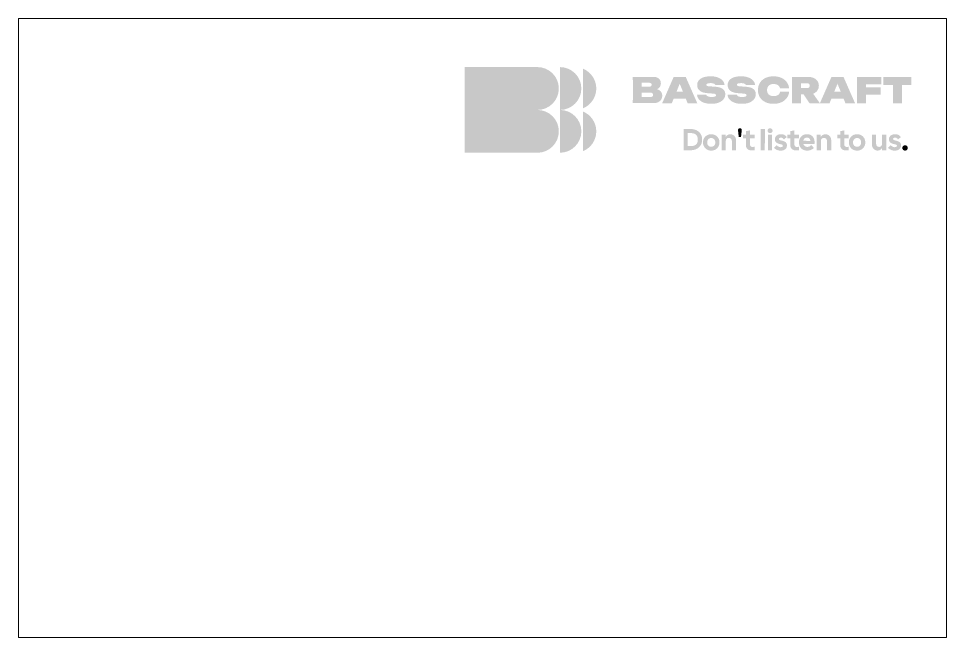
# Paper-space layout 'Layout1' of a CAD drawing. Header units: millimetres. Extents: x 0 to 254, y 0 to 169.
# The model-space entities are those that its viewports show. They can reach past a viewport. Long polylines and large blocks are cut down to what shows.
import ezdxf

# ---------------------------------------------------------------- set-up
doc = ezdxf.new("R2010")
doc.units = ezdxf.units.MM

msp = doc.modelspace()

# ---------------------------------------------------------------- hatches: boundary and pattern name
at = {"true_color": 0x000000, "transparency": 33554687}
h = msp.add_hatch(color=18, dxfattribs=at)
edge = h.paths.add_edge_path(flags=0)
edge.add_spline(control_points=[(1439.36, 144.36), (1442.6, 144.36), (1445.23, 141.74), (1445.23, 138.5), (1445.23, 135.27), (1442.6, 132.64), (1439.36, 132.64), (1439.36, 132.64), (1439.36, 144.36), (1439.36, 144.36)], knot_values=[0, 0, 0, 0, 1, 1, 1, 2, 2, 2, 3, 3, 3, 3], degree=3, periodic=1)
edge = h.paths.add_edge_path(flags=0)
edge.add_spline(control_points=[(1439.36, 144.36), (1439.36, 144.36), (1439.36, 156.09), (1439.36, 156.09), (1442.6, 156.09), (1445.23, 153.46), (1445.23, 150.23), (1445.23, 146.99), (1442.6, 144.36), (1439.36, 144.36)], knot_values=[0, 0, 0, 0, 1, 1, 1, 2, 2, 2, 3, 3, 3, 3], degree=3, periodic=1)
edge = h.paths.add_edge_path(flags=0)
edge.add_spline(control_points=[(1445.65, 155.66), (1447.8, 154.79), (1449.32, 152.69), (1449.32, 150.23), (1449.32, 147.77), (1447.8, 145.66), (1445.65, 144.79), (1445.65, 144.79), (1445.65, 155.66), (1445.65, 155.66)], knot_values=[0, 0, 0, 0, 1, 1, 1, 2, 2, 2, 3, 3, 3, 3], degree=3, periodic=1)
edge = h.paths.add_edge_path(flags=0)
edge.add_spline(control_points=[(1433.2, 132.64), (1433.2, 132.64), (1413.31, 132.64), (1413.31, 132.64), (1413.31, 132.64), (1413.31, 156.09), (1413.31, 156.09), (1413.31, 156.09), (1433.2, 156.09), (1433.2, 156.09), (1436.44, 156.09), (1439.06, 153.46), (1439.06, 150.23), (1439.06, 146.99), (1436.44, 144.36), (1433.2, 144.36), (1436.44, 144.36), (1439.06, 141.74), (1439.06, 138.5), (1439.06, 135.27), (1436.44, 132.64), (1433.2, 132.64)], knot_values=[0, 0, 0, 0, 1, 1, 1, 2, 2, 2, 3, 3, 3, 4, 4, 4, 5, 5, 5, 6, 6, 6, 7, 7, 7, 7], degree=3, periodic=1)
edge = h.paths.add_edge_path(flags=0)
edge.add_spline(control_points=[(1445.65, 143.94), (1447.8, 143.07), (1449.32, 140.96), (1449.32, 138.5), (1449.32, 136.04), (1447.8, 133.93), (1445.65, 133.06), (1445.65, 133.06), (1445.65, 143.94), (1445.65, 143.94)], knot_values=[0, 0, 0, 0, 1, 1, 1, 2, 2, 2, 3, 3, 3, 3], degree=3, periodic=1)
h = msp.add_hatch(color=18, dxfattribs=at)
edge = h.paths.add_edge_path(flags=0)
edge.add_spline(control_points=[(1465.95, 150.02), (1466.06, 149.98), (1466.17, 149.95), (1466.27, 149.9), (1466.64, 149.75), (1466.91, 149.54), (1467.09, 149.26), (1467.28, 148.99), (1467.37, 148.67), (1467.37, 148.29), (1467.37, 147.9), (1467.28, 147.55), (1467.1, 147.24), (1466.93, 146.92), (1466.66, 146.68), (1466.3, 146.5), (1465.95, 146.32), (1465.5, 146.23), (1464.96, 146.23), (1464.96, 146.23), (1459.31, 146.23), (1459.31, 146.23), (1459.31, 146.23), (1459.35, 149.92), (1459.35, 149.92), (1459.35, 149.92), (1459.31, 153.42), (1459.31, 153.42), (1459.31, 153.42), (1464.86, 153.42), (1464.86, 153.42), (1465.52, 153.42), (1466.04, 153.27), (1466.42, 152.96), (1466.8, 152.65), (1466.99, 152.22), (1466.99, 151.67), (1466.99, 151.36), (1466.92, 151.06), (1466.78, 150.79), (1466.63, 150.51), (1466.41, 150.28), (1466.09, 150.09), (1466.05, 150.06), (1466, 150.04), (1465.95, 150.02)], knot_values=[0, 0, 0, 0, 1, 1, 1, 2, 2, 2, 3, 3, 3, 4, 4, 4, 5, 5, 5, 6, 6, 6, 7, 7, 7, 8, 8, 8, 9, 9, 9, 10, 10, 10, 11, 11, 11, 12, 12, 12, 13, 13, 13, 14, 14, 14, 15, 15, 15, 15], degree=3, periodic=1)
edge = h.paths.add_edge_path(flags=0)
edge.add_spline(control_points=[(1461.73, 147.87), (1461.73, 147.87), (1464.17, 147.87), (1464.17, 147.87), (1464.38, 147.87), (1464.55, 147.92), (1464.67, 148.04), (1464.79, 148.15), (1464.85, 148.3), (1464.85, 148.49), (1464.85, 148.67), (1464.8, 148.81), (1464.68, 148.93), (1464.56, 149.06), (1464.38, 149.12), (1464.15, 149.12), (1464.15, 149.12), (1461.74, 149.12), (1461.74, 149.12), (1461.74, 149.12), (1461.73, 147.87), (1461.73, 147.87)], knot_values=[0, 0, 0, 0, 1, 1, 1, 2, 2, 2, 3, 3, 3, 4, 4, 4, 5, 5, 5, 6, 6, 6, 7, 7, 7, 7], degree=3, periodic=1)
edge = h.paths.add_edge_path(flags=0)
edge.add_spline(control_points=[(1461.74, 150.73), (1461.74, 150.73), (1463.89, 150.73), (1463.89, 150.73), (1464.05, 150.73), (1464.19, 150.78), (1464.3, 150.88), (1464.42, 150.98), (1464.47, 151.12), (1464.47, 151.28), (1464.47, 151.42), (1464.42, 151.54), (1464.32, 151.64), (1464.22, 151.74), (1464.07, 151.78), (1463.89, 151.78), (1463.89, 151.78), (1461.73, 151.78), (1461.73, 151.78), (1461.73, 151.78), (1461.74, 150.73), (1461.74, 150.73)], knot_values=[0, 0, 0, 0, 1, 1, 1, 2, 2, 2, 3, 3, 3, 4, 4, 4, 5, 5, 5, 6, 6, 6, 7, 7, 7, 7], degree=3, periodic=1)
h = msp.add_hatch(color=18, dxfattribs=at)
h.paths.add_polyline_path([(1470.48, 147.41), (1469.99, 146.2), (1467.35, 146.2), (1470.5, 153.4), (1473.8, 153.4), (1476.96, 146.2), (1474.32, 146.2), (1473.83, 147.41)], flags=0)
h.paths.add_polyline_path([(1473.03, 149.38), (1472.15, 151.53), (1471.28, 149.38)], flags=0)
h = msp.add_hatch(color=18, dxfattribs=at)
edge = h.paths.add_edge_path(flags=0)
edge.add_spline(control_points=[(1476.9, 148.57), (1476.9, 148.57), (1479.42, 148.57), (1479.42, 148.57), (1479.44, 148.43), (1479.52, 148.31), (1479.64, 148.21), (1479.76, 148.11), (1479.93, 148.03), (1480.14, 147.98), (1480.35, 147.93), (1480.6, 147.9), (1480.9, 147.9), (1481.28, 147.9), (1481.58, 147.94), (1481.79, 148.01), (1482.01, 148.09), (1482.11, 148.22), (1482.11, 148.39), (1482.11, 148.5), (1482.05, 148.6), (1481.93, 148.68), (1481.81, 148.76), (1481.56, 148.81), (1481.18, 148.84), (1481.18, 148.84), (1479.99, 148.92), (1479.99, 148.92), (1478.91, 148.99), (1478.13, 149.22), (1477.65, 149.61), (1477.17, 150), (1476.93, 150.51), (1476.93, 151.15), (1476.93, 151.69), (1477.09, 152.14), (1477.39, 152.49), (1477.7, 152.85), (1478.13, 153.12), (1478.68, 153.3), (1479.24, 153.48), (1479.88, 153.57), (1480.63, 153.57), (1481.35, 153.57), (1481.99, 153.47), (1482.55, 153.27), (1483.11, 153.07), (1483.55, 152.78), (1483.88, 152.42), (1484.21, 152.05), (1484.39, 151.63), (1484.43, 151.14), (1484.43, 151.14), (1481.91, 151.14), (1481.91, 151.14), (1481.89, 151.26), (1481.83, 151.36), (1481.73, 151.44), (1481.62, 151.52), (1481.47, 151.59), (1481.28, 151.63), (1481.09, 151.68), (1480.85, 151.7), (1480.58, 151.7), (1480.23, 151.7), (1479.95, 151.66), (1479.75, 151.59), (1479.55, 151.52), (1479.45, 151.41), (1479.45, 151.25), (1479.45, 151.14), (1479.51, 151.05), (1479.62, 150.97), (1479.74, 150.89), (1479.97, 150.84), (1480.31, 150.82), (1480.31, 150.82), (1481.65, 150.73), (1481.65, 150.73), (1482.36, 150.68), (1482.93, 150.58), (1483.36, 150.42), (1483.8, 150.25), (1484.11, 150.03), (1484.32, 149.74), (1484.52, 149.45), (1484.62, 149.1), (1484.62, 148.68), (1484.62, 148.14), (1484.46, 147.68), (1484.15, 147.28), (1483.83, 146.89), (1483.39, 146.58), (1482.83, 146.36), (1482.26, 146.14), (1481.6, 146.03), (1480.85, 146.03), (1480.07, 146.03), (1479.38, 146.13), (1478.79, 146.34), (1478.21, 146.56), (1477.75, 146.85), (1477.42, 147.24), (1477.09, 147.62), (1476.92, 148.06), (1476.9, 148.57)], knot_values=[0, 0, 0, 0, 1, 1, 1, 2, 2, 2, 3, 3, 3, 4, 4, 4, 5, 5, 5, 6, 6, 6, 7, 7, 7, 8, 8, 8, 9, 9, 9, 10, 10, 10, 11, 11, 11, 12, 12, 12, 13, 13, 13, 14, 14, 14, 15, 15, 15, 16, 16, 16, 17, 17, 17, 18, 18, 18, 19, 19, 19, 20, 20, 20, 21, 21, 21, 22, 22, 22, 23, 23, 23, 24, 24, 24, 25, 25, 25, 26, 26, 26, 27, 27, 27, 28, 28, 28, 29, 29, 29, 30, 30, 30, 31, 31, 31, 32, 32, 32, 33, 33, 33, 34, 34, 34, 35, 35, 35, 35], degree=3, periodic=1)
h = msp.add_hatch(color=18, dxfattribs=at)
edge = h.paths.add_edge_path(flags=0)
edge.add_spline(control_points=[(1485.25, 148.57), (1485.25, 148.57), (1487.77, 148.57), (1487.77, 148.57), (1487.79, 148.43), (1487.86, 148.31), (1487.99, 148.21), (1488.11, 148.11), (1488.27, 148.03), (1488.49, 147.98), (1488.7, 147.93), (1488.95, 147.9), (1489.24, 147.9), (1489.63, 147.9), (1489.93, 147.94), (1490.14, 148.01), (1490.35, 148.09), (1490.46, 148.22), (1490.46, 148.39), (1490.46, 148.5), (1490.4, 148.6), (1490.28, 148.68), (1490.16, 148.76), (1489.91, 148.81), (1489.53, 148.84), (1489.53, 148.84), (1488.34, 148.92), (1488.34, 148.92), (1487.26, 148.99), (1486.48, 149.22), (1486, 149.61), (1485.52, 150), (1485.28, 150.51), (1485.28, 151.15), (1485.28, 151.69), (1485.43, 152.14), (1485.74, 152.49), (1486.05, 152.85), (1486.48, 153.12), (1487.03, 153.3), (1487.58, 153.48), (1488.23, 153.57), (1488.97, 153.57), (1489.7, 153.57), (1490.34, 153.47), (1490.9, 153.27), (1491.46, 153.07), (1491.9, 152.78), (1492.23, 152.42), (1492.56, 152.05), (1492.74, 151.63), (1492.77, 151.14), (1492.77, 151.14), (1490.26, 151.14), (1490.26, 151.14), (1490.24, 151.26), (1490.18, 151.36), (1490.07, 151.44), (1489.97, 151.52), (1489.82, 151.59), (1489.63, 151.63), (1489.43, 151.68), (1489.2, 151.7), (1488.93, 151.7), (1488.57, 151.7), (1488.3, 151.66), (1488.1, 151.59), (1487.89, 151.52), (1487.79, 151.41), (1487.79, 151.25), (1487.79, 151.14), (1487.85, 151.05), (1487.97, 150.97), (1488.09, 150.89), (1488.32, 150.84), (1488.66, 150.82), (1488.66, 150.82), (1490, 150.73), (1490, 150.73), (1490.7, 150.68), (1491.27, 150.58), (1491.71, 150.42), (1492.14, 150.25), (1492.46, 150.03), (1492.66, 149.74), (1492.87, 149.45), (1492.97, 149.1), (1492.97, 148.68), (1492.97, 148.14), (1492.81, 147.68), (1492.5, 147.28), (1492.18, 146.89), (1491.74, 146.58), (1491.18, 146.36), (1490.61, 146.14), (1489.95, 146.03), (1489.2, 146.03), (1488.41, 146.03), (1487.73, 146.13), (1487.14, 146.34), (1486.55, 146.56), (1486.09, 146.85), (1485.76, 147.24), (1485.44, 147.62), (1485.26, 148.06), (1485.25, 148.57)], knot_values=[0, 0, 0, 0, 1, 1, 1, 2, 2, 2, 3, 3, 3, 4, 4, 4, 5, 5, 5, 6, 6, 6, 7, 7, 7, 8, 8, 8, 9, 9, 9, 10, 10, 10, 11, 11, 11, 12, 12, 12, 13, 13, 13, 14, 14, 14, 15, 15, 15, 16, 16, 16, 17, 17, 17, 18, 18, 18, 19, 19, 19, 20, 20, 20, 21, 21, 21, 22, 22, 22, 23, 23, 23, 24, 24, 24, 25, 25, 25, 26, 26, 26, 27, 27, 27, 28, 28, 28, 29, 29, 29, 30, 30, 30, 31, 31, 31, 32, 32, 32, 33, 33, 33, 34, 34, 34, 35, 35, 35, 35], degree=3, periodic=1)
h = msp.add_hatch(color=18, dxfattribs=at)
edge = h.paths.add_edge_path(flags=0)
edge.add_spline(control_points=[(1502.11, 149.32), (1502.03, 148.66), (1501.81, 148.08), (1501.43, 147.59), (1501.06, 147.1), (1500.57, 146.72), (1499.95, 146.44), (1499.34, 146.17), (1498.63, 146.03), (1497.84, 146.03), (1496.98, 146.03), (1496.23, 146.18), (1495.6, 146.5), (1494.96, 146.81), (1494.46, 147.25), (1494.1, 147.82), (1493.75, 148.38), (1493.57, 149.04), (1493.57, 149.8), (1493.57, 150.55), (1493.75, 151.21), (1494.1, 151.78), (1494.46, 152.35), (1494.96, 152.79), (1495.6, 153.1), (1496.23, 153.41), (1496.98, 153.57), (1497.84, 153.57), (1498.63, 153.57), (1499.34, 153.43), (1499.95, 153.16), (1500.57, 152.88), (1501.06, 152.5), (1501.43, 152.01), (1501.81, 151.51), (1502.03, 150.94), (1502.11, 150.28), (1502.11, 150.28), (1499.63, 150.28), (1499.63, 150.28), (1499.57, 150.53), (1499.46, 150.74), (1499.31, 150.92), (1499.16, 151.09), (1498.96, 151.23), (1498.71, 151.32), (1498.46, 151.41), (1498.17, 151.46), (1497.84, 151.46), (1497.47, 151.46), (1497.15, 151.39), (1496.89, 151.26), (1496.62, 151.13), (1496.42, 150.94), (1496.28, 150.69), (1496.14, 150.44), (1496.07, 150.14), (1496.07, 149.8), (1496.07, 149.45), (1496.14, 149.16), (1496.28, 148.91), (1496.42, 148.66), (1496.62, 148.47), (1496.89, 148.34), (1497.15, 148.21), (1497.47, 148.14), (1497.84, 148.14), (1498.17, 148.14), (1498.46, 148.18), (1498.71, 148.27), (1498.96, 148.35), (1499.16, 148.49), (1499.31, 148.66), (1499.46, 148.84), (1499.57, 149.06), (1499.63, 149.32), (1499.63, 149.32), (1502.11, 149.32), (1502.11, 149.32)], knot_values=[0, 0, 0, 0, 1, 1, 1, 2, 2, 2, 3, 3, 3, 4, 4, 4, 5, 5, 5, 6, 6, 6, 7, 7, 7, 8, 8, 8, 9, 9, 9, 10, 10, 10, 11, 11, 11, 12, 12, 12, 13, 13, 13, 14, 14, 14, 15, 15, 15, 16, 16, 16, 17, 17, 17, 18, 18, 18, 19, 19, 19, 20, 20, 20, 21, 21, 21, 22, 22, 22, 23, 23, 23, 24, 24, 24, 25, 25, 25, 26, 26, 26, 26], degree=3, periodic=1)
h = msp.add_hatch(color=18, dxfattribs=at)
edge = h.paths.add_edge_path(flags=0)
edge.add_spline(control_points=[(1505.32, 148.6), (1505.32, 148.6), (1505.32, 146.2), (1505.32, 146.2), (1505.32, 146.2), (1502.85, 146.2), (1502.85, 146.2), (1502.85, 146.2), (1502.85, 153.4), (1502.85, 153.4), (1502.85, 153.4), (1507.36, 153.4), (1507.36, 153.4), (1507.93, 153.4), (1508.44, 153.3), (1508.87, 153.09), (1509.3, 152.89), (1509.64, 152.61), (1509.88, 152.25), (1510.12, 151.9), (1510.24, 151.47), (1510.24, 150.99), (1510.24, 150.51), (1510.12, 150.1), (1509.88, 149.74), (1509.64, 149.37), (1509.3, 149.09), (1508.87, 148.9), (1508.8, 148.87), (1508.74, 148.84), (1508.67, 148.81), (1508.67, 148.81), (1510.52, 146.2), (1510.52, 146.2), (1510.52, 146.2), (1507.69, 146.2), (1507.69, 146.2), (1507.69, 146.2), (1506.06, 148.6), (1506.06, 148.6), (1506.06, 148.6), (1505.32, 148.6), (1505.32, 148.6)], knot_values=[0, 0, 0, 0, 1, 1, 1, 2, 2, 2, 3, 3, 3, 4, 4, 4, 5, 5, 5, 6, 6, 6, 7, 7, 7, 8, 8, 8, 9, 9, 9, 10, 10, 10, 11, 11, 11, 12, 12, 12, 13, 13, 13, 14, 14, 14, 14], degree=3, periodic=1)
edge = h.paths.add_edge_path(flags=0)
edge.add_spline(control_points=[(1505.32, 150.32), (1505.32, 150.32), (1506.97, 150.32), (1506.97, 150.32), (1507.22, 150.32), (1507.41, 150.37), (1507.54, 150.49), (1507.67, 150.6), (1507.74, 150.77), (1507.74, 150.99), (1507.74, 151.21), (1507.67, 151.37), (1507.54, 151.49), (1507.41, 151.6), (1507.22, 151.66), (1506.97, 151.66), (1506.97, 151.66), (1505.32, 151.66), (1505.32, 151.66), (1505.32, 151.66), (1505.32, 150.32), (1505.32, 150.32)], knot_values=[0, 0, 0, 0, 1, 1, 1, 2, 2, 2, 3, 3, 3, 4, 4, 4, 5, 5, 5, 6, 6, 6, 7, 7, 7, 7], degree=3, periodic=1)
h = msp.add_hatch(color=18, dxfattribs=at)
h.paths.add_polyline_path([(1513.66, 147.41), (1513.17, 146.2), (1510.53, 146.2), (1513.69, 153.4), (1516.99, 153.4), (1520.15, 146.2), (1517.51, 146.2), (1517.02, 147.41)], flags=0)
h.paths.add_polyline_path([(1516.22, 149.38), (1515.34, 151.53), (1514.47, 149.38)], flags=0)
for points in [[(1523.17, 148.52), (1523.17, 146.2), (1520.69, 146.2), (1520.69, 153.4), (1527.35, 153.4), (1527.35, 151.33), (1523.17, 151.33), (1523.17, 150.59), (1527.16, 150.59), (1527.16, 148.52)], [(1530.5, 151.19), (1527.91, 151.19), (1527.91, 153.4), (1535.57, 153.4), (1535.57, 151.19), (1532.98, 151.19), (1532.98, 146.2), (1530.5, 146.2)], [(1495.45, 133.33), (1494.32, 133.33), (1494.32, 134.28), (1494.33, 139.14), (1495.46, 139.14)]]:
    msp.add_hatch(color=18, dxfattribs=at).paths.add_polyline_path(points, flags=0)
h = msp.add_hatch(color=18, dxfattribs=at)
edge = h.paths.add_edge_path(flags=0)
edge.add_spline(control_points=[(1473.2, 139.14), (1473.2, 139.14), (1475.15, 139.14), (1475.15, 139.14), (1475.77, 139.14), (1476.32, 139.01), (1476.8, 138.77), (1477.27, 138.53), (1477.64, 138.19), (1477.9, 137.75), (1478.17, 137.31), (1478.3, 136.8), (1478.3, 136.22), (1478.3, 135.65), (1478.17, 135.15), (1477.9, 134.71), (1477.64, 134.28), (1477.27, 133.94), (1476.8, 133.7), (1476.32, 133.45), (1475.77, 133.33), (1475.15, 133.33), (1475.15, 133.33), (1473.2, 133.33), (1473.2, 133.33), (1473.2, 133.33), (1473.2, 139.14), (1473.2, 139.14)], knot_values=[0, 0, 0, 0, 1, 1, 1, 2, 2, 2, 3, 3, 3, 4, 4, 4, 5, 5, 5, 6, 6, 6, 7, 7, 7, 8, 8, 8, 9, 9, 9, 9], degree=3, periodic=1)
edge = h.paths.add_edge_path(flags=0)
edge.add_spline(control_points=[(1475.12, 134.45), (1475.55, 134.45), (1475.91, 134.52), (1476.21, 134.65), (1476.5, 134.77), (1476.73, 134.97), (1476.88, 135.23), (1477.04, 135.49), (1477.11, 135.82), (1477.11, 136.22), (1477.11, 136.63), (1477.04, 136.97), (1476.88, 137.23), (1476.73, 137.5), (1476.5, 137.69), (1476.21, 137.82), (1475.91, 137.95), (1475.55, 138.02), (1475.12, 138.02), (1475.12, 138.02), (1474.37, 138.02), (1474.37, 138.02), (1474.37, 138.02), (1474.37, 134.45), (1474.37, 134.45), (1474.37, 134.45), (1475.12, 134.45), (1475.12, 134.45)], knot_values=[0, 0, 0, 0, 1, 1, 1, 2, 2, 2, 3, 3, 3, 4, 4, 4, 5, 5, 5, 6, 6, 6, 7, 7, 7, 8, 8, 8, 9, 9, 9, 9], degree=3, periodic=1)
h = msp.add_hatch(color=18, dxfattribs=at)
edge = h.paths.add_edge_path(flags=0)
edge.add_spline(control_points=[(1480.78, 133.22), (1480.35, 133.22), (1479.97, 133.32), (1479.63, 133.51), (1479.28, 133.71), (1479.01, 133.98), (1478.82, 134.32), (1478.62, 134.67), (1478.52, 135.05), (1478.52, 135.47), (1478.52, 135.88), (1478.62, 136.27), (1478.82, 136.61), (1479.01, 136.95), (1479.28, 137.22), (1479.63, 137.42), (1479.97, 137.61), (1480.35, 137.71), (1480.78, 137.71), (1481.2, 137.71), (1481.58, 137.61), (1481.93, 137.42), (1482.28, 137.22), (1482.55, 136.95), (1482.74, 136.61), (1482.94, 136.27), (1483.04, 135.88), (1483.04, 135.47), (1483.04, 135.05), (1482.94, 134.67), (1482.74, 134.32), (1482.55, 133.98), (1482.28, 133.71), (1481.93, 133.51), (1481.58, 133.32), (1481.2, 133.22), (1480.78, 133.22)], knot_values=[0, 0, 0, 0, 1, 1, 1, 2, 2, 2, 3, 3, 3, 4, 4, 4, 5, 5, 5, 6, 6, 6, 7, 7, 7, 8, 8, 8, 9, 9, 9, 10, 10, 10, 11, 11, 11, 12, 12, 12, 12], degree=3, periodic=1)
edge = h.paths.add_edge_path(flags=0)
edge.add_spline(control_points=[(1480.78, 134.27), (1480.99, 134.27), (1481.18, 134.32), (1481.35, 134.41), (1481.52, 134.51), (1481.65, 134.65), (1481.75, 134.83), (1481.85, 135.01), (1481.89, 135.22), (1481.89, 135.47), (1481.89, 135.71), (1481.85, 135.92), (1481.75, 136.1), (1481.65, 136.28), (1481.52, 136.42), (1481.35, 136.52), (1481.18, 136.62), (1480.99, 136.67), (1480.78, 136.67), (1480.45, 136.67), (1480.19, 136.56), (1479.98, 136.34), (1479.77, 136.12), (1479.67, 135.83), (1479.67, 135.47), (1479.67, 135.22), (1479.71, 135.01), (1479.81, 134.83), (1479.91, 134.65), (1480.04, 134.51), (1480.2, 134.41), (1480.37, 134.32), (1480.56, 134.27), (1480.78, 134.27)], knot_values=[0, 0, 0, 0, 1, 1, 1, 2, 2, 2, 3, 3, 3, 4, 4, 4, 5, 5, 5, 6, 6, 6, 7, 7, 7, 8, 8, 8, 9, 9, 9, 10, 10, 10, 11, 11, 11, 11], degree=3, periodic=1)
h = msp.add_hatch(color=18, dxfattribs=at)
edge = h.paths.add_edge_path(flags=0)
edge.add_spline(control_points=[(1483.62, 137.6), (1483.62, 137.6), (1484.72, 137.6), (1484.72, 137.6), (1484.72, 137.6), (1484.72, 137.05), (1484.72, 137.05), (1484.72, 137.05), (1484.77, 137.05), (1484.77, 137.05), (1484.88, 137.23), (1485.05, 137.39), (1485.27, 137.51), (1485.49, 137.64), (1485.74, 137.7), (1486.04, 137.7), (1486.31, 137.7), (1486.57, 137.63), (1486.8, 137.49), (1487.04, 137.34), (1487.23, 137.14), (1487.37, 136.89), (1487.51, 136.64), (1487.58, 136.37), (1487.58, 136.06), (1487.58, 136.06), (1487.58, 133.33), (1487.58, 133.33), (1487.58, 133.33), (1486.44, 133.33), (1486.44, 133.33), (1486.44, 133.33), (1486.44, 135.79), (1486.44, 135.79), (1486.44, 136.07), (1486.36, 136.3), (1486.21, 136.46), (1486.05, 136.62), (1485.84, 136.71), (1485.58, 136.71), (1485.33, 136.71), (1485.13, 136.62), (1484.98, 136.46), (1484.83, 136.29), (1484.75, 136.07), (1484.75, 135.79), (1484.75, 135.79), (1484.75, 133.33), (1484.75, 133.33), (1484.75, 133.33), (1483.62, 133.33), (1483.62, 133.33), (1483.62, 133.33), (1483.62, 137.6), (1483.62, 137.6)], knot_values=[0, 0, 0, 0, 1, 1, 1, 2, 2, 2, 3, 3, 3, 4, 4, 4, 5, 5, 5, 6, 6, 6, 7, 7, 7, 8, 8, 8, 9, 9, 9, 10, 10, 10, 11, 11, 11, 12, 12, 12, 13, 13, 13, 14, 14, 14, 15, 15, 15, 16, 16, 16, 17, 17, 17, 18, 18, 18, 18], degree=3, periodic=1)
h = msp.add_hatch(color=18, dxfattribs=at)
edge = h.paths.add_edge_path(flags=0)
edge.add_spline(control_points=[(1488.11, 138.77), (1488.08, 138.93), (1488.13, 139.07), (1488.23, 139.19), (1488.34, 139.3), (1488.47, 139.36), (1488.63, 139.36), (1488.78, 139.36), (1488.91, 139.3), (1489.02, 139.19), (1489.12, 139.07), (1489.17, 138.93), (1489.14, 138.77), (1489.14, 138.77), (1488.93, 136.91), (1488.93, 136.91), (1488.93, 136.91), (1488.32, 136.91), (1488.32, 136.91), (1488.32, 136.91), (1488.11, 138.77), (1488.11, 138.77)], knot_values=[0, 0, 0, 0, 1, 1, 1, 2, 2, 2, 3, 3, 3, 4, 4, 4, 5, 5, 5, 6, 6, 6, 7, 7, 7, 7], degree=3, periodic=1)
h = msp.add_hatch(color=18, dxfattribs=at)
edge = h.paths.add_edge_path(flags=0)
edge.add_spline(control_points=[(1490.27, 136.58), (1490.27, 136.58), (1489.48, 136.58), (1489.48, 136.58), (1489.48, 136.58), (1489.48, 137.6), (1489.48, 137.6), (1489.48, 137.6), (1490.27, 137.6), (1490.27, 137.6), (1490.27, 137.6), (1490.27, 138.55), (1490.27, 138.55), (1490.27, 138.55), (1491.4, 138.77), (1491.4, 138.77), (1491.4, 138.77), (1491.4, 137.6), (1491.4, 137.6), (1491.4, 137.6), (1492.63, 137.6), (1492.63, 137.6), (1492.63, 137.6), (1492.63, 136.58), (1492.63, 136.58), (1492.63, 136.58), (1491.4, 136.58), (1491.4, 136.58), (1491.4, 136.58), (1491.4, 134.84), (1491.4, 134.84), (1491.4, 134.63), (1491.47, 134.48), (1491.59, 134.38), (1491.71, 134.28), (1491.86, 134.23), (1492.03, 134.23), (1492.28, 134.23), (1492.48, 134.25), (1492.63, 134.3), (1492.63, 134.3), (1492.63, 133.33), (1492.63, 133.33), (1492.49, 133.31), (1492.37, 133.29), (1492.26, 133.28), (1492.16, 133.27), (1492.02, 133.26), (1491.86, 133.26), (1491.39, 133.26), (1491.01, 133.39), (1490.71, 133.66), (1490.42, 133.92), (1490.27, 134.27), (1490.27, 134.71), (1490.27, 134.71), (1490.27, 136.58), (1490.27, 136.58)], knot_values=[0, 0, 0, 0, 1, 1, 1, 2, 2, 2, 3, 3, 3, 4, 4, 4, 5, 5, 5, 6, 6, 6, 7, 7, 7, 8, 8, 8, 9, 9, 9, 10, 10, 10, 11, 11, 11, 12, 12, 12, 13, 13, 13, 14, 14, 14, 15, 15, 15, 16, 16, 16, 17, 17, 17, 18, 18, 18, 19, 19, 19, 19], degree=3, periodic=1)
h = msp.add_hatch(color=18, dxfattribs=at)
edge = h.paths.add_edge_path(flags=0)
edge.add_spline(control_points=[(1496.89, 138), (1496.7, 138), (1496.53, 138.07), (1496.4, 138.2), (1496.27, 138.33), (1496.21, 138.49), (1496.21, 138.67), (1496.21, 138.86), (1496.27, 139.02), (1496.4, 139.15), (1496.53, 139.28), (1496.7, 139.34), (1496.89, 139.34), (1497.09, 139.34), (1497.25, 139.28), (1497.38, 139.15), (1497.51, 139.02), (1497.58, 138.86), (1497.58, 138.67), (1497.58, 138.49), (1497.51, 138.33), (1497.38, 138.2), (1497.25, 138.07), (1497.09, 138), (1496.89, 138)], knot_values=[0, 0, 0, 0, 1, 1, 1, 2, 2, 2, 3, 3, 3, 4, 4, 4, 5, 5, 5, 6, 6, 6, 7, 7, 7, 8, 8, 8, 8], degree=3, periodic=1)
h.paths.add_polyline_path([(1496.3, 137.6), (1497.44, 137.6), (1497.44, 133.33), (1496.3, 133.33)], flags=0)
h = msp.add_hatch(color=18, dxfattribs=at)
edge = h.paths.add_edge_path(flags=0)
edge.add_spline(control_points=[(1499.82, 133.22), (1499.43, 133.22), (1499.09, 133.28), (1498.8, 133.4), (1498.51, 133.52), (1498.23, 133.71), (1497.97, 133.97), (1497.97, 133.97), (1498.69, 134.71), (1498.69, 134.71), (1498.86, 134.53), (1499.04, 134.39), (1499.21, 134.3), (1499.38, 134.21), (1499.57, 134.16), (1499.78, 134.16), (1499.97, 134.16), (1500.12, 134.2), (1500.22, 134.26), (1500.33, 134.33), (1500.38, 134.42), (1500.38, 134.54), (1500.38, 134.66), (1500.33, 134.75), (1500.22, 134.81), (1500.11, 134.88), (1499.91, 134.94), (1499.64, 135), (1499.15, 135.09), (1498.79, 135.24), (1498.56, 135.46), (1498.32, 135.67), (1498.2, 135.98), (1498.2, 136.37), (1498.2, 136.6), (1498.27, 136.82), (1498.4, 137.03), (1498.53, 137.24), (1498.72, 137.4), (1498.97, 137.53), (1499.22, 137.65), (1499.52, 137.71), (1499.86, 137.71), (1500.26, 137.71), (1500.58, 137.65), (1500.81, 137.52), (1501.05, 137.4), (1501.27, 137.2), (1501.49, 136.93), (1501.49, 136.93), (1500.67, 136.29), (1500.67, 136.29), (1500.56, 136.47), (1500.43, 136.6), (1500.31, 136.67), (1500.18, 136.75), (1500.03, 136.79), (1499.86, 136.79), (1499.7, 136.79), (1499.57, 136.75), (1499.47, 136.67), (1499.37, 136.6), (1499.32, 136.51), (1499.32, 136.41), (1499.32, 136.31), (1499.37, 136.22), (1499.47, 136.16), (1499.57, 136.1), (1499.73, 136.04), (1499.95, 135.99), (1500.33, 135.9), (1500.63, 135.81), (1500.86, 135.7), (1501.08, 135.59), (1501.24, 135.45), (1501.35, 135.29), (1501.46, 135.12), (1501.51, 134.9), (1501.51, 134.63), (1501.51, 134.35), (1501.44, 134.1), (1501.3, 133.89), (1501.16, 133.68), (1500.96, 133.52), (1500.7, 133.4), (1500.44, 133.28), (1500.15, 133.22), (1499.82, 133.22)], knot_values=[0, 0, 0, 0, 1, 1, 1, 2, 2, 2, 3, 3, 3, 4, 4, 4, 5, 5, 5, 6, 6, 6, 7, 7, 7, 8, 8, 8, 9, 9, 9, 10, 10, 10, 11, 11, 11, 12, 12, 12, 13, 13, 13, 14, 14, 14, 15, 15, 15, 16, 16, 16, 17, 17, 17, 18, 18, 18, 19, 19, 19, 20, 20, 20, 21, 21, 21, 22, 22, 22, 23, 23, 23, 24, 24, 24, 25, 25, 25, 26, 26, 26, 27, 27, 27, 28, 28, 28, 29, 29, 29, 29], degree=3, periodic=1)
h = msp.add_hatch(color=18, dxfattribs=at)
edge = h.paths.add_edge_path(flags=0)
edge.add_spline(control_points=[(1502.43, 136.58), (1502.43, 136.58), (1501.64, 136.58), (1501.64, 136.58), (1501.64, 136.58), (1501.64, 137.6), (1501.64, 137.6), (1501.64, 137.6), (1502.43, 137.6), (1502.43, 137.6), (1502.43, 137.6), (1502.43, 138.55), (1502.43, 138.55), (1502.43, 138.55), (1503.56, 138.77), (1503.56, 138.77), (1503.56, 138.77), (1503.56, 137.6), (1503.56, 137.6), (1503.56, 137.6), (1504.79, 137.6), (1504.79, 137.6), (1504.79, 137.6), (1504.79, 136.58), (1504.79, 136.58), (1504.79, 136.58), (1503.56, 136.58), (1503.56, 136.58), (1503.56, 136.58), (1503.56, 134.84), (1503.56, 134.84), (1503.56, 134.63), (1503.62, 134.48), (1503.75, 134.38), (1503.87, 134.28), (1504.02, 134.23), (1504.19, 134.23), (1504.44, 134.23), (1504.64, 134.25), (1504.79, 134.3), (1504.79, 134.3), (1504.79, 133.33), (1504.79, 133.33), (1504.65, 133.31), (1504.52, 133.29), (1504.42, 133.28), (1504.31, 133.27), (1504.18, 133.26), (1504.01, 133.26), (1503.55, 133.26), (1503.17, 133.39), (1502.87, 133.66), (1502.58, 133.92), (1502.43, 134.27), (1502.43, 134.71), (1502.43, 134.71), (1502.43, 136.58), (1502.43, 136.58)], knot_values=[0, 0, 0, 0, 1, 1, 1, 2, 2, 2, 3, 3, 3, 4, 4, 4, 5, 5, 5, 6, 6, 6, 7, 7, 7, 8, 8, 8, 9, 9, 9, 10, 10, 10, 11, 11, 11, 12, 12, 12, 13, 13, 13, 14, 14, 14, 15, 15, 15, 16, 16, 16, 17, 17, 17, 18, 18, 18, 19, 19, 19, 19], degree=3, periodic=1)
h = msp.add_hatch(color=18, dxfattribs=at)
edge = h.paths.add_edge_path(flags=0)
edge.add_spline(control_points=[(1505.99, 135.07), (1506.02, 134.98), (1506.05, 134.89), (1506.1, 134.81), (1506.19, 134.64), (1506.32, 134.5), (1506.48, 134.4), (1506.65, 134.29), (1506.85, 134.24), (1507.09, 134.24), (1507.3, 134.24), (1507.49, 134.28), (1507.68, 134.37), (1507.87, 134.46), (1508.02, 134.58), (1508.13, 134.73), (1508.13, 134.73), (1508.88, 133.97), (1508.88, 133.97), (1508.69, 133.75), (1508.43, 133.57), (1508.11, 133.43), (1507.79, 133.29), (1507.44, 133.22), (1507.05, 133.22), (1506.61, 133.22), (1506.22, 133.32), (1505.87, 133.51), (1505.53, 133.7), (1505.26, 133.96), (1505.08, 134.3), (1504.89, 134.64), (1504.79, 135.02), (1504.79, 135.43), (1504.79, 135.9), (1504.89, 136.31), (1505.08, 136.65), (1505.27, 136.99), (1505.53, 137.26), (1505.87, 137.44), (1506.2, 137.62), (1506.58, 137.71), (1507, 137.71), (1507.41, 137.71), (1507.77, 137.62), (1508.09, 137.44), (1508.4, 137.26), (1508.65, 137.01), (1508.82, 136.68), (1508.99, 136.35), (1509.07, 135.98), (1509.07, 135.55), (1509.07, 135.4), (1509.06, 135.24), (1509.04, 135.07), (1509.04, 135.07), (1505.99, 135.07), (1505.99, 135.07)], knot_values=[0, 0, 0, 0, 1, 1, 1, 2, 2, 2, 3, 3, 3, 4, 4, 4, 5, 5, 5, 6, 6, 6, 7, 7, 7, 8, 8, 8, 9, 9, 9, 10, 10, 10, 11, 11, 11, 12, 12, 12, 13, 13, 13, 14, 14, 14, 15, 15, 15, 16, 16, 16, 17, 17, 17, 18, 18, 18, 19, 19, 19, 19], degree=3, periodic=1)
edge = h.paths.add_edge_path(flags=0)
edge.add_spline(control_points=[(1505.97, 135.91), (1505.97, 135.91), (1507.92, 135.89), (1507.92, 135.89), (1507.89, 136.13), (1507.83, 136.33), (1507.71, 136.48), (1507.56, 136.68), (1507.31, 136.79), (1506.98, 136.79), (1506.66, 136.79), (1506.41, 136.68), (1506.22, 136.46), (1506.09, 136.32), (1506.01, 136.13), (1505.97, 135.91)], knot_values=[0, 0, 0, 0, 1, 1, 1, 2, 2, 2, 3, 3, 3, 4, 4, 4, 5, 5, 5, 5], degree=3, periodic=1)
h = msp.add_hatch(color=18, dxfattribs=at)
edge = h.paths.add_edge_path(flags=0)
edge.add_spline(control_points=[(1509.65, 137.6), (1509.65, 137.6), (1510.76, 137.6), (1510.76, 137.6), (1510.76, 137.6), (1510.76, 137.05), (1510.76, 137.05), (1510.76, 137.05), (1510.8, 137.05), (1510.8, 137.05), (1510.92, 137.23), (1511.09, 137.39), (1511.31, 137.51), (1511.52, 137.64), (1511.78, 137.7), (1512.08, 137.7), (1512.35, 137.7), (1512.6, 137.63), (1512.84, 137.49), (1513.08, 137.34), (1513.26, 137.14), (1513.41, 136.89), (1513.55, 136.64), (1513.62, 136.37), (1513.62, 136.06), (1513.62, 136.06), (1513.62, 133.33), (1513.62, 133.33), (1513.62, 133.33), (1512.48, 133.33), (1512.48, 133.33), (1512.48, 133.33), (1512.48, 135.79), (1512.48, 135.79), (1512.48, 136.07), (1512.4, 136.3), (1512.24, 136.46), (1512.09, 136.62), (1511.88, 136.71), (1511.62, 136.71), (1511.36, 136.71), (1511.16, 136.62), (1511.01, 136.46), (1510.86, 136.29), (1510.79, 136.07), (1510.79, 135.79), (1510.79, 135.79), (1510.79, 133.33), (1510.79, 133.33), (1510.79, 133.33), (1509.65, 133.33), (1509.65, 133.33), (1509.65, 133.33), (1509.65, 137.6), (1509.65, 137.6)], knot_values=[0, 0, 0, 0, 1, 1, 1, 2, 2, 2, 3, 3, 3, 4, 4, 4, 5, 5, 5, 6, 6, 6, 7, 7, 7, 8, 8, 8, 9, 9, 9, 10, 10, 10, 11, 11, 11, 12, 12, 12, 13, 13, 13, 14, 14, 14, 15, 15, 15, 16, 16, 16, 17, 17, 17, 18, 18, 18, 18], degree=3, periodic=1)
h = msp.add_hatch(color=18, dxfattribs=at)
edge = h.paths.add_edge_path(flags=0)
edge.add_spline(control_points=[(1516.08, 136.58), (1516.08, 136.58), (1515.29, 136.58), (1515.29, 136.58), (1515.29, 136.58), (1515.29, 137.6), (1515.29, 137.6), (1515.29, 137.6), (1516.08, 137.6), (1516.08, 137.6), (1516.08, 137.6), (1516.08, 138.55), (1516.08, 138.55), (1516.08, 138.55), (1517.22, 138.77), (1517.22, 138.77), (1517.22, 138.77), (1517.22, 137.6), (1517.22, 137.6), (1517.22, 137.6), (1518.44, 137.6), (1518.44, 137.6), (1518.44, 137.6), (1518.44, 136.58), (1518.44, 136.58), (1518.44, 136.58), (1517.22, 136.58), (1517.22, 136.58), (1517.22, 136.58), (1517.22, 134.84), (1517.22, 134.84), (1517.22, 134.63), (1517.28, 134.48), (1517.4, 134.38), (1517.53, 134.28), (1517.67, 134.23), (1517.84, 134.23), (1518.09, 134.23), (1518.29, 134.25), (1518.44, 134.3), (1518.44, 134.3), (1518.44, 133.33), (1518.44, 133.33), (1518.3, 133.31), (1518.18, 133.29), (1518.07, 133.28), (1517.97, 133.27), (1517.83, 133.26), (1517.67, 133.26), (1517.2, 133.26), (1516.82, 133.39), (1516.52, 133.66), (1516.23, 133.92), (1516.08, 134.27), (1516.08, 134.71), (1516.08, 134.71), (1516.08, 136.58), (1516.08, 136.58)], knot_values=[0, 0, 0, 0, 1, 1, 1, 2, 2, 2, 3, 3, 3, 4, 4, 4, 5, 5, 5, 6, 6, 6, 7, 7, 7, 8, 8, 8, 9, 9, 9, 10, 10, 10, 11, 11, 11, 12, 12, 12, 13, 13, 13, 14, 14, 14, 15, 15, 15, 16, 16, 16, 17, 17, 17, 18, 18, 18, 19, 19, 19, 19], degree=3, periodic=1)
h = msp.add_hatch(color=18, dxfattribs=at)
edge = h.paths.add_edge_path(flags=0)
edge.add_spline(control_points=[(1520.7, 133.22), (1520.28, 133.22), (1519.89, 133.32), (1519.55, 133.51), (1519.21, 133.71), (1518.94, 133.98), (1518.74, 134.32), (1518.55, 134.67), (1518.45, 135.05), (1518.45, 135.47), (1518.45, 135.88), (1518.55, 136.27), (1518.74, 136.61), (1518.94, 136.95), (1519.21, 137.22), (1519.55, 137.42), (1519.89, 137.61), (1520.28, 137.71), (1520.7, 137.71), (1521.12, 137.71), (1521.51, 137.61), (1521.86, 137.42), (1522.2, 137.22), (1522.47, 136.95), (1522.67, 136.61), (1522.86, 136.27), (1522.96, 135.88), (1522.96, 135.47), (1522.96, 135.05), (1522.86, 134.67), (1522.67, 134.32), (1522.47, 133.98), (1522.2, 133.71), (1521.86, 133.51), (1521.51, 133.32), (1521.12, 133.22), (1520.7, 133.22)], knot_values=[0, 0, 0, 0, 1, 1, 1, 2, 2, 2, 3, 3, 3, 4, 4, 4, 5, 5, 5, 6, 6, 6, 7, 7, 7, 8, 8, 8, 9, 9, 9, 10, 10, 10, 11, 11, 11, 12, 12, 12, 12], degree=3, periodic=1)
edge = h.paths.add_edge_path(flags=0)
edge.add_spline(control_points=[(1520.7, 134.27), (1520.92, 134.27), (1521.11, 134.32), (1521.28, 134.41), (1521.45, 134.51), (1521.58, 134.65), (1521.67, 134.83), (1521.77, 135.01), (1521.82, 135.22), (1521.82, 135.47), (1521.82, 135.71), (1521.77, 135.92), (1521.67, 136.1), (1521.58, 136.28), (1521.45, 136.42), (1521.28, 136.52), (1521.11, 136.62), (1520.92, 136.67), (1520.7, 136.67), (1520.38, 136.67), (1520.11, 136.56), (1519.9, 136.34), (1519.7, 136.12), (1519.59, 135.83), (1519.59, 135.47), (1519.59, 135.22), (1519.64, 135.01), (1519.74, 134.83), (1519.83, 134.65), (1519.96, 134.51), (1520.13, 134.41), (1520.3, 134.32), (1520.49, 134.27), (1520.7, 134.27)], knot_values=[0, 0, 0, 0, 1, 1, 1, 2, 2, 2, 3, 3, 3, 4, 4, 4, 5, 5, 5, 6, 6, 6, 7, 7, 7, 8, 8, 8, 9, 9, 9, 10, 10, 10, 11, 11, 11, 11], degree=3, periodic=1)
h = msp.add_hatch(color=18, dxfattribs=at)
edge = h.paths.add_edge_path(flags=0)
edge.add_spline(control_points=[(1526.28, 133.23), (1526.02, 133.23), (1525.78, 133.3), (1525.54, 133.45), (1525.31, 133.59), (1525.13, 133.79), (1524.99, 134.04), (1524.84, 134.29), (1524.77, 134.57), (1524.77, 134.87), (1524.77, 134.87), (1524.77, 137.6), (1524.77, 137.6), (1524.77, 137.6), (1525.91, 137.6), (1525.91, 137.6), (1525.91, 137.6), (1525.91, 135.15), (1525.91, 135.15), (1525.91, 134.87), (1525.99, 134.64), (1526.14, 134.48), (1526.29, 134.31), (1526.49, 134.23), (1526.74, 134.23), (1526.98, 134.23), (1527.17, 134.31), (1527.31, 134.48), (1527.46, 134.64), (1527.53, 134.87), (1527.53, 135.15), (1527.53, 135.15), (1527.53, 137.6), (1527.53, 137.6), (1527.53, 137.6), (1528.67, 137.6), (1528.67, 137.6), (1528.67, 137.6), (1528.67, 133.33), (1528.67, 133.33), (1528.67, 133.33), (1527.56, 133.33), (1527.56, 133.33), (1527.56, 133.33), (1527.56, 133.88), (1527.56, 133.88), (1527.56, 133.88), (1527.51, 133.88), (1527.51, 133.88), (1527.4, 133.7), (1527.23, 133.55), (1527.02, 133.42), (1526.81, 133.29), (1526.56, 133.23), (1526.28, 133.23)], knot_values=[0, 0, 0, 0, 1, 1, 1, 2, 2, 2, 3, 3, 3, 4, 4, 4, 5, 5, 5, 6, 6, 6, 7, 7, 7, 8, 8, 8, 9, 9, 9, 10, 10, 10, 11, 11, 11, 12, 12, 12, 13, 13, 13, 14, 14, 14, 15, 15, 15, 16, 16, 16, 17, 17, 17, 18, 18, 18, 18], degree=3, periodic=1)
h = msp.add_hatch(color=18, dxfattribs=at)
edge = h.paths.add_edge_path(flags=0)
edge.add_spline(control_points=[(1531.05, 133.22), (1530.66, 133.22), (1530.32, 133.28), (1530.03, 133.4), (1529.74, 133.52), (1529.46, 133.71), (1529.2, 133.97), (1529.2, 133.97), (1529.91, 134.71), (1529.91, 134.71), (1530.09, 134.53), (1530.27, 134.39), (1530.44, 134.3), (1530.61, 134.21), (1530.8, 134.16), (1531.01, 134.16), (1531.2, 134.16), (1531.34, 134.2), (1531.45, 134.26), (1531.56, 134.33), (1531.61, 134.42), (1531.61, 134.54), (1531.61, 134.66), (1531.56, 134.75), (1531.45, 134.81), (1531.34, 134.88), (1531.14, 134.94), (1530.86, 135), (1530.38, 135.09), (1530.02, 135.24), (1529.79, 135.46), (1529.55, 135.67), (1529.43, 135.98), (1529.43, 136.37), (1529.43, 136.6), (1529.5, 136.82), (1529.63, 137.03), (1529.76, 137.24), (1529.95, 137.4), (1530.2, 137.53), (1530.45, 137.65), (1530.75, 137.71), (1531.09, 137.71), (1531.49, 137.71), (1531.81, 137.65), (1532.04, 137.52), (1532.28, 137.4), (1532.5, 137.2), (1532.72, 136.93), (1532.72, 136.93), (1531.9, 136.29), (1531.9, 136.29), (1531.78, 136.47), (1531.66, 136.6), (1531.54, 136.67), (1531.41, 136.75), (1531.26, 136.79), (1531.09, 136.79), (1530.93, 136.79), (1530.8, 136.75), (1530.7, 136.67), (1530.6, 136.6), (1530.55, 136.51), (1530.55, 136.41), (1530.55, 136.31), (1530.6, 136.22), (1530.7, 136.16), (1530.8, 136.1), (1530.96, 136.04), (1531.18, 135.99), (1531.56, 135.9), (1531.86, 135.81), (1532.08, 135.7), (1532.3, 135.59), (1532.47, 135.45), (1532.58, 135.29), (1532.68, 135.12), (1532.74, 134.9), (1532.74, 134.63), (1532.74, 134.35), (1532.67, 134.1), (1532.52, 133.89), (1532.38, 133.68), (1532.18, 133.52), (1531.93, 133.4), (1531.67, 133.28), (1531.38, 133.22), (1531.05, 133.22)], knot_values=[0, 0, 0, 0, 1, 1, 1, 2, 2, 2, 3, 3, 3, 4, 4, 4, 5, 5, 5, 6, 6, 6, 7, 7, 7, 8, 8, 8, 9, 9, 9, 10, 10, 10, 11, 11, 11, 12, 12, 12, 13, 13, 13, 14, 14, 14, 15, 15, 15, 16, 16, 16, 17, 17, 17, 18, 18, 18, 19, 19, 19, 20, 20, 20, 21, 21, 21, 22, 22, 22, 23, 23, 23, 24, 24, 24, 25, 25, 25, 26, 26, 26, 27, 27, 27, 28, 28, 28, 29, 29, 29, 29], degree=3, periodic=1)
h = msp.add_hatch(color=18, dxfattribs=at)
edge = h.paths.add_edge_path(flags=0)
edge.add_spline(control_points=[(1533.84, 133.22), (1533.63, 133.22), (1533.45, 133.29), (1533.3, 133.44), (1533.16, 133.58), (1533.08, 133.76), (1533.08, 133.97), (1533.08, 134.17), (1533.16, 134.34), (1533.3, 134.48), (1533.45, 134.63), (1533.63, 134.7), (1533.84, 134.7), (1534.06, 134.7), (1534.24, 134.63), (1534.38, 134.49), (1534.53, 134.35), (1534.6, 134.17), (1534.6, 133.97), (1534.6, 133.76), (1534.53, 133.58), (1534.38, 133.44), (1534.24, 133.29), (1534.06, 133.22), (1533.84, 133.22)], knot_values=[0, 0, 0, 0, 1, 1, 1, 2, 2, 2, 3, 3, 3, 4, 4, 4, 5, 5, 5, 6, 6, 6, 7, 7, 7, 8, 8, 8, 8], degree=3, periodic=1)

psp = doc.layouts.get("Layout1")

# ---------------------------------------------------------------- viewports
at = {"layer": '0'}
psp.add_viewport(center=(127, 84.709), size=(254, 169.418), view_center_point=(1418.167, 84.665), view_height=169.418, dxfattribs=at)

doc.saveas('drawing.dxf')
